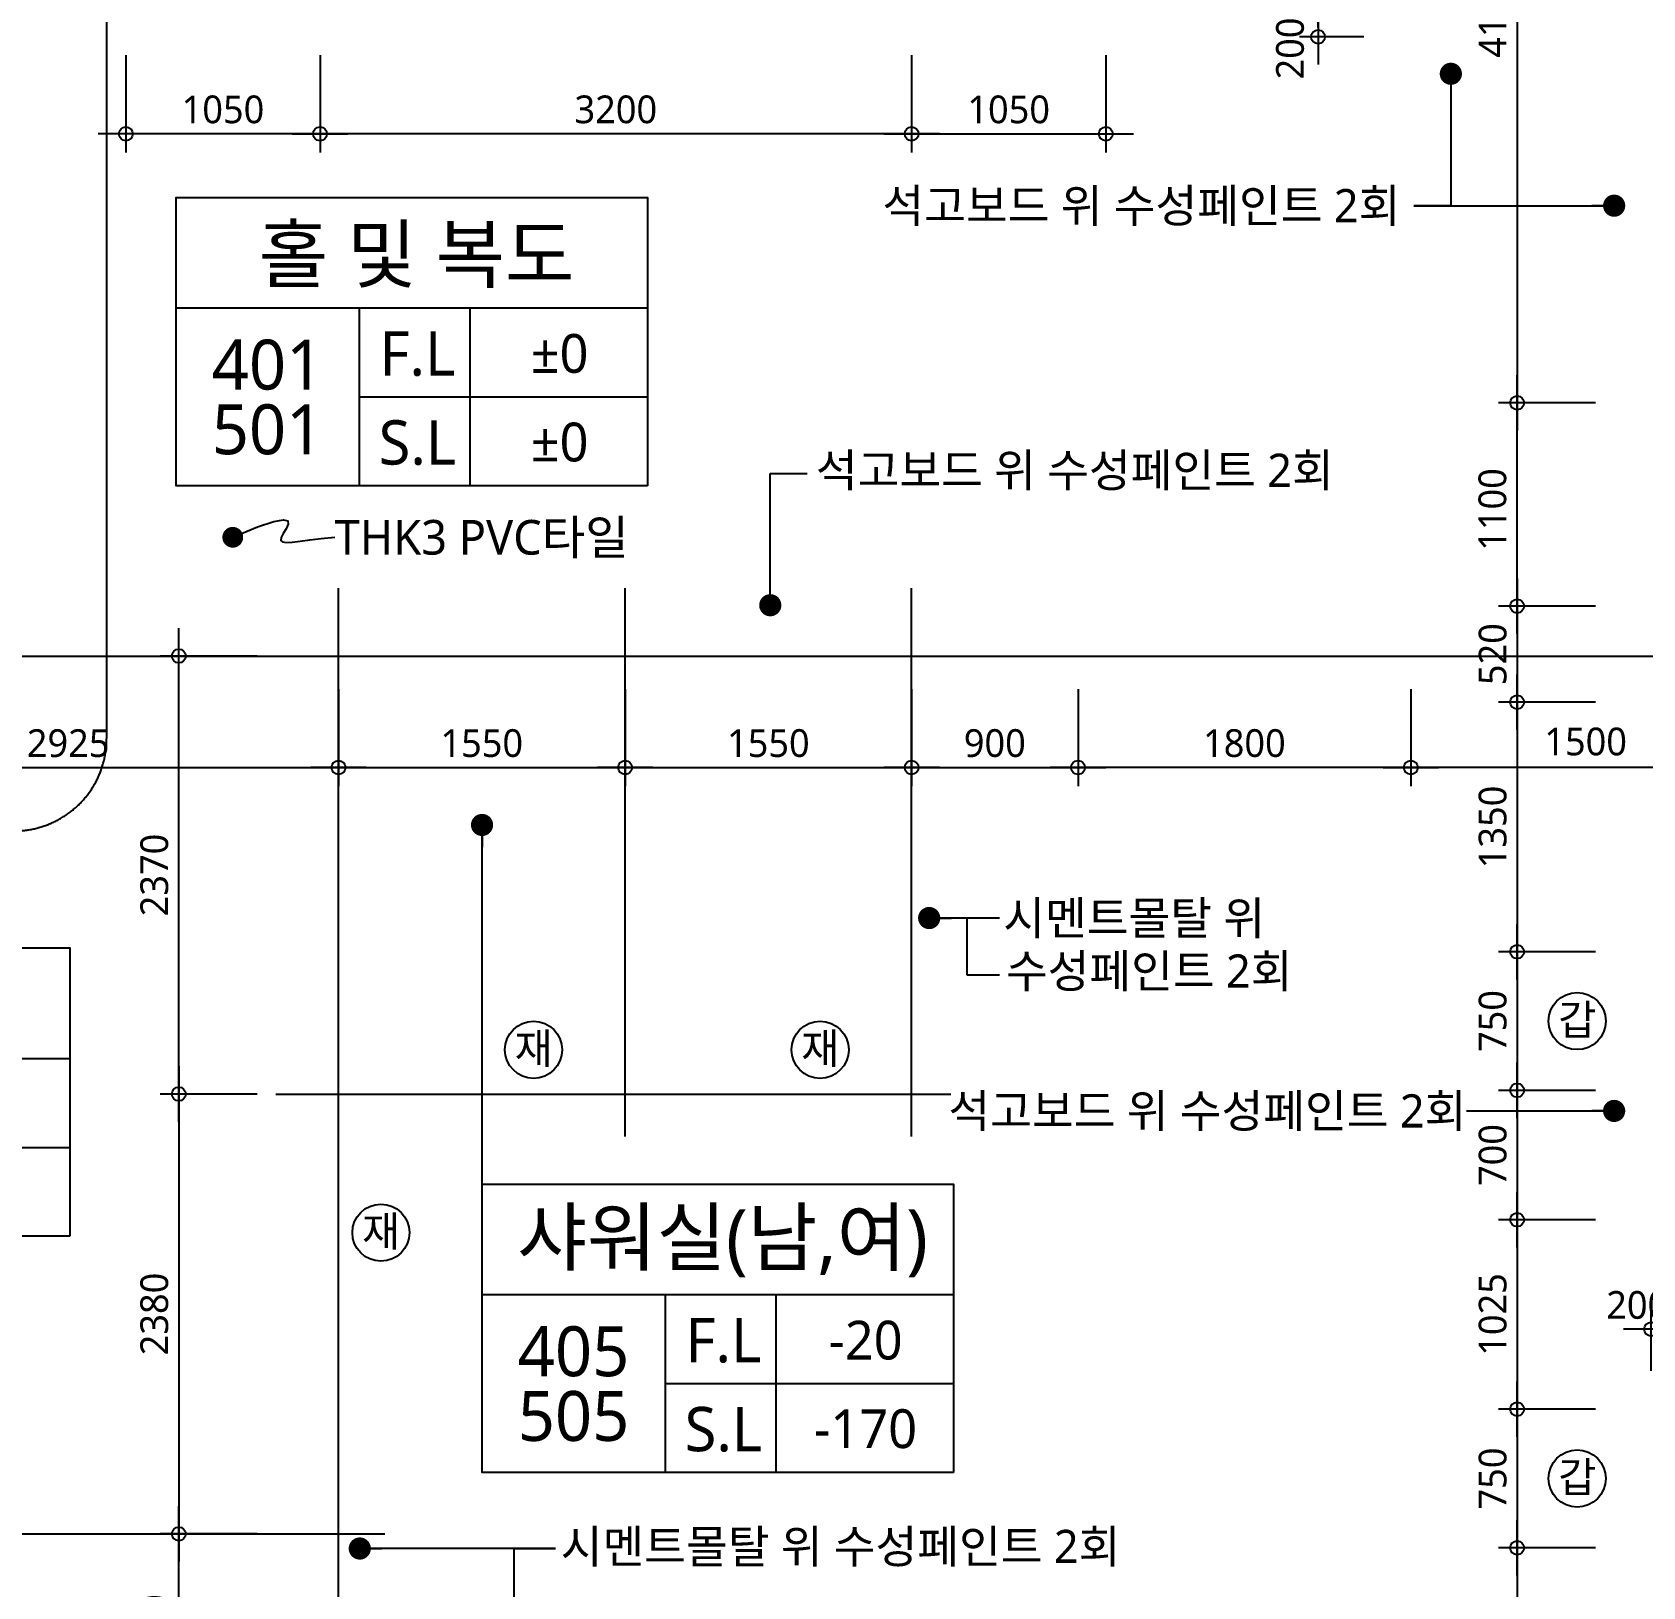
# Model space of a CAD drawing. Header units: millimetres. Extents: x -65167 to 413267, y -17142 to 66587.
# Drawn here: x 133406 to 142118, y 20752 to 29162 of the extents above; entities that cross this region are included whole.
import ezdxf
from ezdxf.enums import TextEntityAlignment as Align

# ---------------------------------------------------------------- set-up
doc = ezdxf.new("R2010")
doc.units = ezdxf.units.MM
doc.header["$LTSCALE"] = 75
doc.header["$MEASUREMENT"] = 0
doc.header["$PDSIZE"] = -10
doc.linetypes.add('CENTER', pattern=[2, 1.25, -0.25, 0.25, -0.25])
doc.linetypes.add('CENTER2', pattern=[1.125, 0.75, -0.125, 0.125, -0.125])
doc.layers.get('0').update_dxf_attribs({"linetype": 'CONTINUOUS'})
doc.layers.get('Defpoints').update_dxf_attribs({"color": 171, "linetype": 'CONTINUOUS'})
for name, color, linetype in [('CEN(ST)', 1, 'CENTER'), ('CG-BEAM', 3, 'CONTINUOUS'), ('NDIM', 7, 'CONTINUOUS'), ('TEXT(MIN)', 7, 'CONTINUOUS'), ('TEXT(NOTE小)', 1, 'CONTINUOUS'), ('TEXT(노트)', 7, 'CONTINUOUS'), ('TEXT(실명)', 3, 'CONTINUOUS'), ('TEXT-기입', 6, 'CONTINUOUS'), ('TITLE', 7, 'CONTINUOUS')]:
    doc.layers.add(name, color=color, linetype=linetype)
doc.styles.add('CGS', font='cgse', dxfattribs={"bigfont": 'cgs'})
doc.styles.add('나눔바른고딕', font='NanumBarunGothic.ttf')
doc.dimstyles.new('NDIM 1200', dxfattribs={"dimscale": 75, "dimtxt": 3, "dimasz": 1, "dimexe": 2, "dimexo": 2, "dimgap": 1, "dimtad": 1, "dimdec": 0, "dimdsep": 46, "dimtxsty": 'CGS', "dimblk": 'DOT0', "dimcen": 1, "dimdle": 8, "dimclrd": 256, "dimclre": 256, "dimclrt": 256, "dimadec": 0, "dimazin": 0, "dimtfac": 1, "dimtdec": 0, "dimtix": 1, "dimtmove": 2, "dimatfit": 3, "dimldrblk": 'DOT0', "dimfxl": 1, "dimtolj": 1, "dimtzin": 0, "dimlwd": -1, "dimlwe": -1, "dimarcsym": 0})

# ---------------------------------------------------------------- blocks, each defined once
blk = doc.blocks.new('A$C51E23882')
at = {"layer": 'TITLE'}
blk.add_lwpolyline([(8500, 0), (0, 0), (0, 5200), (8500, 5200)], close=True, dxfattribs=at)
for points in [[(8500, 3200), (0, 3200)], [(3300, 3200), (3300, 0)], [(5300, 3200), (5300, 0)], [(3300, 1600), (8500, 1600)]]:
    blk.add_lwpolyline(points, dxfattribs=at)
at = {"layer": 'TITLE', "style": '나눔바른고딕'}
for s, p in [('F.L', (4352, 2378)), ('S.L', (4352, 778))]:
    blk.add_text(s, height=800, dxfattribs=at).set_placement(p, align=Align.MIDDLE)
blk = doc.blocks.new('DOT0')
blk.add_line((-3, 0), (3, 0))
at = {"color": 6}
blk.add_circle((0, 0), 0.75, dxfattribs=at)
blk = doc.blocks.new('*D333')
at = {"layer": 'Defpoints', "color": 0, "ltscale": 0.4, "transparency": 16777216}
for p in [(133912.5, 29137.5), (134962.5, 29137.5), (133912.5, 28612.5)]:
    blk.add_point(p, dxfattribs=at)
at = {"layer": 'NDIM', "ltscale": 0.4, "transparency": 16777216}
for p, q in [((133912.5, 29037.5), (133912.5, 28512.5)), ((134962.5, 29037.5), (134962.5, 28512.5)), ((134912.5, 28612.5), (133962.5, 28612.5))]:
    blk.add_line(p, q, dxfattribs=at)
at = {"layer": 'NDIM', "ltscale": 0.4, "transparency": 16777216, "xscale": 50, "yscale": 50, "zscale": 50, "rotation": 180}
blk.add_blockref('DOT0', (133912.5, 28612.5), dxfattribs=at)
at = {"layer": 'NDIM', "ltscale": 0.4, "transparency": 16777216, "xscale": 50, "yscale": 50, "zscale": 50}
blk.add_blockref('DOT0', (134962.5, 28612.5), dxfattribs=at)
at = {"layer": 'NDIM', "ltscale": 0.4, "transparency": 16777216, "insert": (134437.5, 28743.9), "char_height": 150, "attachment_point": 5, "style": '나눔바른고딕'}
blk.add_mtext('\\A1;1050', dxfattribs=at)
blk = doc.blocks.new('*D334')
at = {"layer": 'Defpoints', "color": 0, "ltscale": 0.4, "transparency": 16777216}
for p in [(134962.5, 29137.5), (138162.5, 29137.5), (134962.5, 28612.5)]:
    blk.add_point(p, dxfattribs=at)
at = {"layer": 'NDIM', "ltscale": 0.4, "transparency": 16777216}
for p, q in [((134962.5, 29037.5), (134962.5, 28512.5)), ((138162.5, 29037.5), (138162.5, 28512.5)), ((138112.5, 28612.5), (135012.5, 28612.5))]:
    blk.add_line(p, q, dxfattribs=at)
at = {"layer": 'NDIM', "ltscale": 0.4, "transparency": 16777216, "xscale": 50, "yscale": 50, "zscale": 50, "rotation": 180}
blk.add_blockref('DOT0', (134962.5, 28612.5), dxfattribs=at)
at = {"layer": 'NDIM', "ltscale": 0.4, "transparency": 16777216, "xscale": 50, "yscale": 50, "zscale": 50}
blk.add_blockref('DOT0', (138162.5, 28612.5), dxfattribs=at)
at = {"layer": 'NDIM', "ltscale": 0.4, "transparency": 16777216, "insert": (136562.5, 28744.1), "char_height": 150, "attachment_point": 5, "style": '나눔바른고딕'}
blk.add_mtext('\\A1;3200', dxfattribs=at)
blk = doc.blocks.new('*D335')
at = {"layer": 'Defpoints', "color": 0, "ltscale": 0.4, "transparency": 16777216}
for p in [(138162.5, 29137.5), (139212.5, 29137.5), (139212.5, 28612.5)]:
    blk.add_point(p, dxfattribs=at)
at = {"layer": 'NDIM', "ltscale": 0.4, "transparency": 16777216}
for p, q in [((138162.5, 29037.5), (138162.5, 28512.5)), ((139212.5, 29037.5), (139212.5, 28512.5)), ((138212.5, 28612.5), (139162.5, 28612.5))]:
    blk.add_line(p, q, dxfattribs=at)
at = {"layer": 'NDIM', "ltscale": 0.4, "transparency": 16777216, "xscale": 50, "yscale": 50, "zscale": 50, "rotation": 180}
blk.add_blockref('DOT0', (138162.5, 28612.5), dxfattribs=at)
at = {"layer": 'NDIM', "ltscale": 0.4, "transparency": 16777216, "xscale": 50, "yscale": 50, "zscale": 50}
blk.add_blockref('DOT0', (139212.5, 28612.5), dxfattribs=at)
at = {"layer": 'NDIM', "ltscale": 0.4, "transparency": 16777216, "insert": (138687.5, 28743.9), "char_height": 150, "attachment_point": 5, "style": '나눔바른고딕'}
blk.add_mtext('\\A1;1050', dxfattribs=at)
blk = doc.blocks.new('*D336')
at = {"layer": 'Defpoints', "color": 0, "ltscale": 0.4, "transparency": 16777216}
for p in [(141962.5, 26057.5), (141437.5, 25537.5), (141962.5, 25537.5)]:
    blk.add_point(p, dxfattribs=at)
at = {"layer": 'NDIM', "ltscale": 0.4, "transparency": 16777216}
for p, q in [((141862.5, 26057.5), (141337.5, 26057.5)), ((141437.5, 26007.5), (141437.5, 25587.5)), ((141862.5, 25537.5), (141337.5, 25537.5))]:
    blk.add_line(p, q, dxfattribs=at)
at = {"layer": 'NDIM', "ltscale": 0.4, "transparency": 16777216, "xscale": 50, "yscale": 50, "zscale": 50}
for p, rotation in [((141437.5, 26057.5), 90), ((141437.5, 25537.5), 270)]:
    blk.add_blockref('DOT0', p, dxfattribs=dict(at, rotation=rotation))
at = {"layer": 'NDIM', "ltscale": 0.4, "transparency": 16777216, "insert": (141306.1, 25797.5), "char_height": 150, "attachment_point": 5, "rotation": 90, "style": '나눔바른고딕'}
blk.add_mtext('\\A1;520', dxfattribs=at)
blk = doc.blocks.new('*D337')
at = {"layer": 'Defpoints', "color": 0, "ltscale": 0.4, "transparency": 16777216}
for p in [(141962.5, 25537.5), (141437.5, 24187.5), (141962.5, 24187.5)]:
    blk.add_point(p, dxfattribs=at)
at = {"layer": 'NDIM', "ltscale": 0.4, "transparency": 16777216}
for p, q in [((141862.5, 25537.5), (141337.5, 25537.5)), ((141437.5, 25487.5), (141437.5, 24237.5)), ((141862.5, 24187.5), (141337.5, 24187.5))]:
    blk.add_line(p, q, dxfattribs=at)
at = {"layer": 'NDIM', "ltscale": 0.4, "transparency": 16777216, "xscale": 50, "yscale": 50, "zscale": 50}
for p, rotation in [((141437.5, 25537.5), 90), ((141437.5, 24187.5), 270)]:
    blk.add_blockref('DOT0', p, dxfattribs=dict(at, rotation=rotation))
at = {"layer": 'NDIM', "ltscale": 0.4, "transparency": 16777216, "insert": (141305.9, 24862.5), "char_height": 150, "attachment_point": 5, "rotation": 90, "style": '나눔바른고딕'}
blk.add_mtext('\\A1;1350', dxfattribs=at)
blk = doc.blocks.new('*D338')
at = {"layer": 'Defpoints', "color": 0, "ltscale": 0.4, "transparency": 16777216}
for p in [(141962.5, 24187.5), (141437.5, 23437.5), (141962.5, 23437.5)]:
    blk.add_point(p, dxfattribs=at)
at = {"layer": 'NDIM', "ltscale": 0.4, "transparency": 16777216}
for p, q in [((141862.5, 24187.5), (141337.5, 24187.5)), ((141437.5, 24137.5), (141437.5, 23487.5)), ((141862.5, 23437.5), (141337.5, 23437.5))]:
    blk.add_line(p, q, dxfattribs=at)
at = {"layer": 'NDIM', "ltscale": 0.4, "transparency": 16777216, "xscale": 50, "yscale": 50, "zscale": 50}
for p, rotation in [((141437.5, 24187.5), 90), ((141437.5, 23437.5), 270)]:
    blk.add_blockref('DOT0', p, dxfattribs=dict(at, rotation=rotation))
at = {"layer": 'NDIM', "ltscale": 0.4, "transparency": 16777216, "insert": (141306.1, 23812.5), "char_height": 150, "attachment_point": 5, "rotation": 90, "style": '나눔바른고딕'}
blk.add_mtext('\\A1;750', dxfattribs=at)
blk = doc.blocks.new('*D339')
at = {"layer": 'Defpoints', "color": 0, "ltscale": 0.4, "transparency": 16777216}
for p in [(141962.5, 23437.5), (141437.5, 22737.5), (141962.5, 22737.5)]:
    blk.add_point(p, dxfattribs=at)
at = {"layer": 'NDIM', "ltscale": 0.4, "transparency": 16777216}
for p, q in [((141862.5, 23437.5), (141337.5, 23437.5)), ((141437.5, 23387.5), (141437.5, 22787.5)), ((141862.5, 22737.5), (141337.5, 22737.5))]:
    blk.add_line(p, q, dxfattribs=at)
at = {"layer": 'NDIM', "ltscale": 0.4, "transparency": 16777216, "xscale": 50, "yscale": 50, "zscale": 50}
for p, rotation in [((141437.5, 23437.5), 90), ((141437.5, 22737.5), 270)]:
    blk.add_blockref('DOT0', p, dxfattribs=dict(at, rotation=rotation))
at = {"layer": 'NDIM', "ltscale": 0.4, "transparency": 16777216, "insert": (141306.1, 23087.5), "char_height": 150, "attachment_point": 5, "rotation": 90, "style": '나눔바른고딕'}
blk.add_mtext('\\A1;700', dxfattribs=at)
blk = doc.blocks.new('*D340')
at = {"layer": 'Defpoints', "color": 0, "ltscale": 0.4, "transparency": 16777216}
for p in [(141962.5, 22737.5), (141437.5, 21712.5), (141962.5, 21712.5)]:
    blk.add_point(p, dxfattribs=at)
at = {"layer": 'NDIM', "ltscale": 0.4, "transparency": 16777216}
for p, q in [((141862.5, 22737.5), (141337.5, 22737.5)), ((141437.5, 22687.5), (141437.5, 21762.5)), ((141862.5, 21712.5), (141337.5, 21712.5))]:
    blk.add_line(p, q, dxfattribs=at)
at = {"layer": 'NDIM', "ltscale": 0.4, "transparency": 16777216, "xscale": 50, "yscale": 50, "zscale": 50}
for p, rotation in [((141437.5, 22737.5), 90), ((141437.5, 21712.5), 270)]:
    blk.add_blockref('DOT0', p, dxfattribs=dict(at, rotation=rotation))
at = {"layer": 'NDIM', "ltscale": 0.4, "transparency": 16777216, "insert": (141306.1, 22225), "char_height": 150, "attachment_point": 5, "rotation": 90, "style": '나눔바른고딕'}
blk.add_mtext('\\A1;1025', dxfattribs=at)
blk = doc.blocks.new('*D341')
at = {"layer": 'Defpoints', "color": 0, "ltscale": 0.4, "transparency": 16777216}
for p in [(141962.5, 21712.5), (141437.5, 20962.5), (141962.5, 20962.5)]:
    blk.add_point(p, dxfattribs=at)
at = {"layer": 'NDIM', "ltscale": 0.4, "transparency": 16777216}
for p, q in [((141862.5, 21712.5), (141337.5, 21712.5)), ((141437.5, 21662.5), (141437.5, 21012.5)), ((141862.5, 20962.5), (141337.5, 20962.5))]:
    blk.add_line(p, q, dxfattribs=at)
at = {"layer": 'NDIM', "ltscale": 0.4, "transparency": 16777216, "xscale": 50, "yscale": 50, "zscale": 50}
for p, rotation in [((141437.5, 21712.5), 90), ((141437.5, 20962.5), 270)]:
    blk.add_blockref('DOT0', p, dxfattribs=dict(at, rotation=rotation))
at = {"layer": 'NDIM', "ltscale": 0.4, "transparency": 16777216, "insert": (141306.1, 21337.5), "char_height": 150, "attachment_point": 5, "rotation": 90, "style": '나눔바른고딕'}
blk.add_mtext('\\A1;750', dxfattribs=at)
blk = doc.blocks.new('*D342')
at = {"layer": 'Defpoints', "color": 0, "ltscale": 0.4, "transparency": 16777216}
for p in [(141962.5, 20962.5), (141437.5, 19937.5), (141962.5, 19937.5)]:
    blk.add_point(p, dxfattribs=at)
at = {"layer": 'NDIM', "ltscale": 0.4, "transparency": 16777216}
for p, q in [((141862.5, 20962.5), (141337.5, 20962.5)), ((141437.5, 20912.5), (141437.5, 19987.5)), ((141862.5, 19937.5), (141337.5, 19937.5))]:
    blk.add_line(p, q, dxfattribs=at)
at = {"layer": 'NDIM', "ltscale": 0.4, "transparency": 16777216, "xscale": 50, "yscale": 50, "zscale": 50}
for p, rotation in [((141437.5, 20962.5), 90), ((141437.5, 19937.5), 270)]:
    blk.add_blockref('DOT0', p, dxfattribs=dict(at, rotation=rotation))
at = {"layer": 'NDIM', "ltscale": 0.4, "transparency": 16777216, "insert": (141306.1, 20450), "char_height": 150, "attachment_point": 5, "rotation": 90, "style": '나눔바른고딕'}
blk.add_mtext('\\A1;1025', dxfattribs=at)
blk = doc.blocks.new('갑종방화문표기')
at = {"layer": 'TEXT(NOTE小)'}
blk.add_circle((0, 0), 150, dxfattribs=at)
at = {"layer": 'TEXT(NOTE小)', "style": '나눔바른고딕'}
blk.add_text('갑', height=160.1, dxfattribs=at).set_placement((0.8, 7), align=Align.MIDDLE_CENTER)
blk = doc.blocks.new('*D392')
at = {"layer": 'Defpoints', "color": 0, "ltscale": 0.4, "transparency": 16777216}
for p in [(141962.5, 31337.5), (141437.5, 27157.5), (141962.5, 27157.5)]:
    blk.add_point(p, dxfattribs=at)
at = {"layer": 'NDIM', "ltscale": 0.4, "transparency": 16777216}
for p, q in [((141862.5, 31337.5), (141337.5, 31337.5)), ((141437.5, 31287.5), (141437.5, 27207.5)), ((141862.5, 27157.5), (141337.5, 27157.5))]:
    blk.add_line(p, q, dxfattribs=at)
at = {"layer": 'NDIM', "ltscale": 0.4, "transparency": 16777216, "xscale": 50, "yscale": 50, "zscale": 50}
for p, rotation in [((141437.5, 31337.5), 90), ((141437.5, 27157.5), 270)]:
    blk.add_blockref('DOT0', p, dxfattribs=dict(at, rotation=rotation))
at = {"layer": 'NDIM', "ltscale": 0.4, "transparency": 16777216, "insert": (141306.1, 29247.5), "char_height": 150, "attachment_point": 5, "rotation": 90, "style": '나눔바른고딕'}
blk.add_mtext('\\A1;4180', dxfattribs=at)
blk = doc.blocks.new('*D393')
at = {"layer": 'Defpoints', "color": 0, "ltscale": 0.4, "transparency": 16777216}
for p in [(141437.5, 27157.5), (141962.5, 27157.5), (141962.5, 26057.5)]:
    blk.add_point(p, dxfattribs=at)
at = {"layer": 'NDIM', "ltscale": 0.4, "transparency": 16777216}
for p, q in [((141862.5, 27157.5), (141337.5, 27157.5)), ((141437.5, 26107.5), (141437.5, 27107.5)), ((141862.5, 26057.5), (141337.5, 26057.5))]:
    blk.add_line(p, q, dxfattribs=at)
at = {"layer": 'NDIM', "ltscale": 0.4, "transparency": 16777216, "xscale": 50, "yscale": 50, "zscale": 50}
for p, rotation in [((141437.5, 27157.5), 90), ((141437.5, 26057.5), 270)]:
    blk.add_blockref('DOT0', p, dxfattribs=dict(at, rotation=rotation))
at = {"layer": 'NDIM', "ltscale": 0.4, "transparency": 16777216, "insert": (141304.8, 26580.2), "char_height": 150, "attachment_point": 5, "rotation": 90, "style": '나눔바른고딕'}
blk.add_mtext('\\A1;1100', dxfattribs=at)
blk = doc.blocks.new('_Dot')
at = {"color": 0, "linetype": 'ByBlock', "lineweight": -2}
blk.add_line((-0.5, 0), (-1, 0), dxfattribs=at)
at = {"color": 0, "linetype": 'ByBlock', "const_width": 0.5}
blk.add_lwpolyline([(-0.25, 0, 1), (0.25, 0, 1)], format="xyb", close=True, dxfattribs=at)
blk = doc.blocks.new('*D813')
at = {"layer": 'Defpoints', "color": 0, "ltscale": 0.4, "transparency": 16777216}
for p in [(140708.3, 29337.5), (140360.9, 29137.5), (140708.3, 29137.5)]:
    blk.add_point(p, dxfattribs=at)
at = {"layer": 'NDIM', "ltscale": 0.4, "transparency": 16777216}
for p, q in [((140608.3, 29337.5), (140260.9, 29337.5)), ((140360.9, 29287.5), (140360.9, 29187.5)), ((140608.3, 29137.5), (140260.9, 29137.5))]:
    blk.add_line(p, q, dxfattribs=at)
at = {"layer": 'NDIM', "ltscale": 0.4, "transparency": 16777216, "xscale": 50, "yscale": 50, "zscale": 50}
for p, rotation in [((140360.9, 29337.5), 90), ((140360.9, 29137.5), 270)]:
    blk.add_blockref('DOT0', p, dxfattribs=dict(at, rotation=rotation))
at = {"layer": 'NDIM', "ltscale": 0.4, "transparency": 16777216, "insert": (140210, 29074.3), "char_height": 150, "attachment_point": 5, "rotation": 90, "style": '나눔바른고딕'}
blk.add_mtext('\\A1;200', dxfattribs=at)
blk = doc.blocks.new('*D823')
at = {"layer": 'Defpoints', "color": 0, "ltscale": 0.4, "transparency": 16777216}
for p in [(142162.5, 22145.5), (142162.5, 21820.3), (142362.5, 21820.3)]:
    blk.add_point(p, dxfattribs=at)
at = {"layer": 'NDIM', "ltscale": 0.4, "transparency": 16777216}
for p, q in [((142162.5, 21920.3), (142162.5, 22245.5)), ((142362.5, 21920.3), (142362.5, 22245.5)), ((142312.5, 22145.5), (142212.5, 22145.5))]:
    blk.add_line(p, q, dxfattribs=at)
at = {"layer": 'NDIM', "ltscale": 0.4, "transparency": 16777216, "xscale": 50, "yscale": 50, "zscale": 50, "rotation": 180}
blk.add_blockref('DOT0', (142162.5, 22145.5), dxfattribs=at)
at = {"layer": 'NDIM', "ltscale": 0.4, "transparency": 16777216, "xscale": 50, "yscale": 50, "zscale": 50}
blk.add_blockref('DOT0', (142362.5, 22145.5), dxfattribs=at)
at = {"layer": 'NDIM', "ltscale": 0.4, "transparency": 16777216, "insert": (142087.5, 22275.4), "char_height": 150, "attachment_point": 5, "style": '나눔바른고딕'}
blk.add_mtext('\\A1;200', dxfattribs=at)
blk = doc.blocks.new('*D835')
at = {"layer": 'Defpoints', "color": 0, "ltscale": 0.4, "transparency": 16777216}
for p in [(139062.5, 25708.9), (140862.5, 25708.9), (139062.5, 25183.9)]:
    blk.add_point(p, dxfattribs=at)
at = {"layer": 'NDIM', "ltscale": 0.4, "transparency": 16777216}
for p, q in [((139062.5, 25608.9), (139062.5, 25083.9)), ((140862.5, 25608.9), (140862.5, 25083.9)), ((140812.5, 25183.9), (139112.5, 25183.9))]:
    blk.add_line(p, q, dxfattribs=at)
at = {"layer": 'NDIM', "ltscale": 0.4, "transparency": 16777216, "xscale": 50, "yscale": 50, "zscale": 50, "rotation": 180}
blk.add_blockref('DOT0', (139062.5, 25183.9), dxfattribs=at)
at = {"layer": 'NDIM', "ltscale": 0.4, "transparency": 16777216, "xscale": 50, "yscale": 50, "zscale": 50}
blk.add_blockref('DOT0', (140862.5, 25183.9), dxfattribs=at)
at = {"layer": 'NDIM', "ltscale": 0.4, "transparency": 16777216, "insert": (139962.5, 25315.3), "char_height": 150, "attachment_point": 5, "style": '나눔바른고딕'}
blk.add_mtext('\\A1;1800', dxfattribs=at)
blk = doc.blocks.new('*D836')
at = {"layer": 'Defpoints', "color": 0, "ltscale": 0.4, "transparency": 16777216}
for p in [(140862.5, 25708.9), (142362.5, 25708.9), (140862.5, 25183.9)]:
    blk.add_point(p, dxfattribs=at)
at = {"layer": 'NDIM', "ltscale": 0.4, "transparency": 16777216}
for p, q in [((140862.5, 25608.9), (140862.5, 25083.9)), ((142362.5, 25608.9), (142362.5, 25083.9)), ((142312.5, 25183.9), (140912.5, 25183.9))]:
    blk.add_line(p, q, dxfattribs=at)
at = {"layer": 'NDIM', "ltscale": 0.4, "transparency": 16777216, "xscale": 50, "yscale": 50, "zscale": 50, "rotation": 180}
blk.add_blockref('DOT0', (140862.5, 25183.9), dxfattribs=at)
at = {"layer": 'NDIM', "ltscale": 0.4, "transparency": 16777216, "xscale": 50, "yscale": 50, "zscale": 50}
blk.add_blockref('DOT0', (142362.5, 25183.9), dxfattribs=at)
at = {"layer": 'NDIM', "ltscale": 0.4, "transparency": 16777216, "insert": (141808.4, 25324), "char_height": 150, "attachment_point": 5, "style": '나눔바른고딕'}
blk.add_mtext('\\A1;1500', dxfattribs=at)
blk = doc.blocks.new('*D837')
at = {"layer": 'Defpoints', "color": 0, "ltscale": 0.4, "transparency": 16777216}
for p in [(138162.5, 25708.9), (139062.5, 25708.9), (139062.5, 25183.9)]:
    blk.add_point(p, dxfattribs=at)
at = {"layer": 'NDIM', "ltscale": 0.4, "transparency": 16777216}
for p, q in [((138162.5, 25608.9), (138162.5, 25083.9)), ((139062.5, 25608.9), (139062.5, 25083.9)), ((138212.5, 25183.9), (139012.5, 25183.9))]:
    blk.add_line(p, q, dxfattribs=at)
at = {"layer": 'NDIM', "ltscale": 0.4, "transparency": 16777216, "xscale": 50, "yscale": 50, "zscale": 50, "rotation": 180}
blk.add_blockref('DOT0', (138162.5, 25183.9), dxfattribs=at)
at = {"layer": 'NDIM', "ltscale": 0.4, "transparency": 16777216, "xscale": 50, "yscale": 50, "zscale": 50}
blk.add_blockref('DOT0', (139062.5, 25183.9), dxfattribs=at)
at = {"layer": 'NDIM', "ltscale": 0.4, "transparency": 16777216, "insert": (138612.5, 25315.4), "char_height": 150, "attachment_point": 5, "style": '나눔바른고딕'}
blk.add_mtext('\\A1;900', dxfattribs=at)
blk = doc.blocks.new('*D838')
at = {"layer": 'Defpoints', "color": 0, "ltscale": 0.4, "transparency": 16777216}
for p in [(136612.5, 25708.9), (138162.5, 25708.9), (138162.5, 25183.9)]:
    blk.add_point(p, dxfattribs=at)
at = {"layer": 'NDIM', "ltscale": 0.4, "transparency": 16777216}
for p, q in [((136612.5, 25608.9), (136612.5, 25083.9)), ((138162.5, 25608.9), (138162.5, 25083.9)), ((136662.5, 25183.9), (138112.5, 25183.9))]:
    blk.add_line(p, q, dxfattribs=at)
at = {"layer": 'NDIM', "ltscale": 0.4, "transparency": 16777216, "xscale": 50, "yscale": 50, "zscale": 50, "rotation": 180}
blk.add_blockref('DOT0', (136612.5, 25183.9), dxfattribs=at)
at = {"layer": 'NDIM', "ltscale": 0.4, "transparency": 16777216, "xscale": 50, "yscale": 50, "zscale": 50}
blk.add_blockref('DOT0', (138162.5, 25183.9), dxfattribs=at)
at = {"layer": 'NDIM', "ltscale": 0.4, "transparency": 16777216, "insert": (137387.5, 25315.3), "char_height": 150, "attachment_point": 5, "style": '나눔바른고딕'}
blk.add_mtext('\\A1;1550', dxfattribs=at)
blk = doc.blocks.new('*D839')
at = {"layer": 'Defpoints', "color": 0, "ltscale": 0.4, "transparency": 16777216}
for p in [(132137.5, 25708.9), (135062.5, 25708.9), (135062.5, 25183.9)]:
    blk.add_point(p, dxfattribs=at)
at = {"layer": 'NDIM', "ltscale": 0.4, "transparency": 16777216}
for p, q in [((132137.5, 25608.9), (132137.5, 25083.9)), ((135062.5, 25608.9), (135062.5, 25083.9)), ((132187.5, 25183.9), (135012.5, 25183.9))]:
    blk.add_line(p, q, dxfattribs=at)
at = {"layer": 'NDIM', "ltscale": 0.4, "transparency": 16777216, "xscale": 50, "yscale": 50, "zscale": 50, "rotation": 180}
blk.add_blockref('DOT0', (132137.5, 25183.9), dxfattribs=at)
at = {"layer": 'NDIM', "ltscale": 0.4, "transparency": 16777216, "xscale": 50, "yscale": 50, "zscale": 50}
blk.add_blockref('DOT0', (135062.5, 25183.9), dxfattribs=at)
at = {"layer": 'NDIM', "ltscale": 0.4, "transparency": 16777216, "insert": (133600, 25315.1), "char_height": 150, "attachment_point": 5, "style": '나눔바른고딕'}
blk.add_mtext('\\A1;2925', dxfattribs=at)
blk = doc.blocks.new('*D841')
at = {"layer": 'Defpoints', "color": 0, "ltscale": 0.4, "transparency": 16777216}
for p in [(135062.5, 25708.9), (136612.5, 25708.9), (136612.5, 25183.9)]:
    blk.add_point(p, dxfattribs=at)
at = {"layer": 'NDIM', "ltscale": 0.4, "transparency": 16777216}
for p, q in [((135062.5, 25608.9), (135062.5, 25083.9)), ((136612.5, 25608.9), (136612.5, 25083.9)), ((135112.5, 25183.9), (136562.5, 25183.9))]:
    blk.add_line(p, q, dxfattribs=at)
at = {"layer": 'NDIM', "ltscale": 0.4, "transparency": 16777216, "xscale": 50, "yscale": 50, "zscale": 50, "rotation": 180}
blk.add_blockref('DOT0', (135062.5, 25183.9), dxfattribs=at)
at = {"layer": 'NDIM', "ltscale": 0.4, "transparency": 16777216, "xscale": 50, "yscale": 50, "zscale": 50}
blk.add_blockref('DOT0', (136612.5, 25183.9), dxfattribs=at)
at = {"layer": 'NDIM', "ltscale": 0.4, "transparency": 16777216, "insert": (135837.5, 25315.3), "char_height": 150, "attachment_point": 5, "style": '나눔바른고딕'}
blk.add_mtext('\\A1;1550', dxfattribs=at)
blk = doc.blocks.new('*D842')
at = {"layer": 'Defpoints', "color": 0, "ltscale": 0.4, "transparency": 16777216}
for p in [(134198.3, 25787.5), (134723.3, 25787.5), (134723.3, 23417.5)]:
    blk.add_point(p, dxfattribs=at)
at = {"layer": 'NDIM', "ltscale": 0.4, "transparency": 16777216}
for p, q in [((134623.3, 25787.5), (134098.3, 25787.5)), ((134198.3, 23467.5), (134198.3, 25737.5)), ((134623.3, 23417.5), (134098.3, 23417.5))]:
    blk.add_line(p, q, dxfattribs=at)
at = {"layer": 'NDIM', "ltscale": 0.4, "transparency": 16777216, "xscale": 50, "yscale": 50, "zscale": 50}
for p, rotation in [((134198.3, 25787.5), 90), ((134198.3, 23417.5), 270)]:
    blk.add_blockref('DOT0', p, dxfattribs=dict(at, rotation=rotation))
at = {"layer": 'NDIM', "ltscale": 0.4, "transparency": 16777216, "insert": (134066.7, 24602.5), "char_height": 150, "attachment_point": 5, "rotation": 90, "style": '나눔바른고딕'}
blk.add_mtext('\\A1;2370', dxfattribs=at)
blk = doc.blocks.new('*D843')
at = {"layer": 'Defpoints', "color": 0, "ltscale": 0.4, "transparency": 16777216}
for p in [(134723.3, 23417.5), (134198.3, 21037.5), (134723.3, 21037.5)]:
    blk.add_point(p, dxfattribs=at)
at = {"layer": 'NDIM', "ltscale": 0.4, "transparency": 16777216}
for p, q in [((134623.3, 23417.5), (134098.3, 23417.5)), ((134198.3, 23367.5), (134198.3, 21087.5)), ((134623.3, 21037.5), (134098.3, 21037.5))]:
    blk.add_line(p, q, dxfattribs=at)
at = {"layer": 'NDIM', "ltscale": 0.4, "transparency": 16777216, "xscale": 50, "yscale": 50, "zscale": 50}
for p, rotation in [((134198.3, 23417.5), 90), ((134198.3, 21037.5), 270)]:
    blk.add_blockref('DOT0', p, dxfattribs=dict(at, rotation=rotation))
at = {"layer": 'NDIM', "ltscale": 0.4, "transparency": 16777216, "insert": (134066.7, 22227.5), "char_height": 150, "attachment_point": 5, "rotation": 90, "style": '나눔바른고딕'}
blk.add_mtext('\\A1;2380', dxfattribs=at)
blk = doc.blocks.new('*D844')
at = {"layer": 'Defpoints', "color": 0, "ltscale": 0.4, "transparency": 16777216}
for p in [(134198.3, 21037.5), (134723.3, 21037.5), (134723.3, 19937.5)]:
    blk.add_point(p, dxfattribs=at)
at = {"layer": 'NDIM', "ltscale": 0.4, "transparency": 16777216}
for p, q in [((134623.3, 21037.5), (134098.3, 21037.5)), ((134198.3, 19987.5), (134198.3, 20987.5)), ((134623.3, 19937.5), (134098.3, 19937.5))]:
    blk.add_line(p, q, dxfattribs=at)
at = {"layer": 'NDIM', "ltscale": 0.4, "transparency": 16777216, "xscale": 50, "yscale": 50, "zscale": 50}
for p, rotation in [((134198.3, 21037.5), 90), ((134198.3, 19937.5), 270)]:
    blk.add_blockref('DOT0', p, dxfattribs=dict(at, rotation=rotation))
at = {"layer": 'NDIM', "ltscale": 0.4, "transparency": 16777216, "insert": (134066.8, 20487.5), "char_height": 150, "attachment_point": 5, "rotation": 90, "style": '나눔바른고딕'}
blk.add_mtext('\\A1;1100', dxfattribs=at)
blk = doc.blocks.new('재료분리대표기')
at = {"layer": 'TEXT(NOTE小)'}
blk.add_circle((0, 0), 154.6, dxfattribs=at)
at = {"layer": 'TEXT(NOTE小)', "style": '나눔바른고딕'}
blk.add_text('재', height=165, dxfattribs=at).set_placement((0.8, 7.2), align=Align.MIDDLE_CENTER)

msp = doc.modelspace()

# ---------------------------------------------------------------- linework, layer by layer
at = {"ltscale": 10000}
for p, q in [((140879.3, 28223.9), (141962.5, 28223.9)), ((135838.8, 22930.7), (135838.8, 24873.4)), ((138637.2, 24369.7), (138257.5, 24369.7)), ((138460.6, 24369.7), (138460.6, 24062.9)), ((138460.6, 24062.9), (138637.9, 24062.9)), ((141163.2, 23326.2), (141962.5, 23326.2)), ((136235.3, 20958.6), (135177.5, 20958.6))]:
    msp.add_line(p, q, dxfattribs=at)
at = {"layer": 'CEN(ST)', "ltscale": 10000}
for p, q in [((135062.5, 19557.4), (135062.5, 26155.1)), ((136612.5, 23187.1), (136612.5, 26155.1)), ((138162.5, 23187.1), (138162.5, 26155.1)), ((128362.5, 25787.5), (142862.5, 25787.5)), ((134723.3, 23417.5), (138373.9, 23417.5)), ((128362.5, 21037.5), (135313.1, 21037.5))]:
    msp.add_line(p, q, dxfattribs=at)
at = {"layer": 'CG-BEAM', "linetype": 'CENTER2', "ltscale": 10000}
msp.add_lwpolyline([(127459.3, 29983, -0.414214), (127959.3, 30483), (133308.1, 30483, -0.414214), (133808.1, 29983), (133808.1, 25340.9, -0.414214), (133308.1, 24840.9), (127959.3, 24840.9, -0.414214), (127459.3, 25340.9)], format="xyb", close=True, dxfattribs=at)
at = {"layer": 'NDIM', "ltscale": 0.4, "const_width": 56.2}
msp.add_lwpolyline([(134490.5, 26458, -1), (134490.5, 26401.7, -1)], format="xyb", close=True, dxfattribs=at)
at = {"layer": 'NDIM', "ltscale": 0.4}
msp.add_lwpolyline([(134490.5, 26429.8), (134624.4, 26485.7), (134713.2, 26515.8), (134764.9, 26525), (134787.6, 26518.3), (134789.6, 26500.3), (134778.8, 26476.1), (134763.5, 26450.3), (134751.6, 26428), (134750, 26412.8), (134759.7, 26404.6), (134780.5, 26402.1), (134812.1, 26404), (134854.3, 26409), (134906.9, 26415.8), (134969.4, 26423.2), (135041.8, 26429.8)], dxfattribs=at)

# ---------------------------------------------------------------- block references
for name, p, xscale, yscale, zscale in [('A$C51E23882', (134183.6, 26709), 0.3, 0.3, 0.3), ('A$C51E23882', (131058.6, 22648.4), 0.3, 0.3, 0.3), ('갑종방화문표기', (141762.5, 23812.5), 1.030731055544951, 1.030731055544951, 1.030731055544951), ('A$C51E23882', (135838.8, 21370.7), 0.3, 0.3, 0.3), ('갑종방화문표기', (141762.5, 21337.5), 1.030731055544951, 1.030731055544951, 1.030731055544951)]:
    msp.add_blockref(name, p, dxfattribs=dict(xscale=xscale, yscale=yscale, zscale=zscale))
at = {"layer": 'NDIM', "ltscale": 10000, "yscale": 120, "zscale": 120}
for p, xscale, rotation in [((141962.5, 28223.9), 120, 359.9999999999981), ((135838.8, 24873.4), -120, 270), ((141962.5, 23326.2), 120, 359.9999999999981)]:
    msp.add_blockref('_Dot', p, dxfattribs=dict(at, xscale=xscale, rotation=rotation))
at = {"layer": 'NDIM', "ltscale": 10000, "xscale": -120, "yscale": 120, "zscale": 120}
for p in [(138257.5, 24369.7), (135177.5, 20958.6)]:
    msp.add_blockref('_Dot', p, dxfattribs=at)
at = {"layer": 'TEXT(NOTE小)'}
for p in [(136117.5, 23657.1), (137667.5, 23657.1), (135292.1, 22667.5)]:
    msp.add_blockref('재료분리대표기', p, dxfattribs=at)

# ---------------------------------------------------------------- texts
at = {"layer": 'TEXT(MIN)', "style": '나눔바른고딕'}
for s, p in [('석고보드 위 수성페인트 2회', (140806.1, 28223.9)), ('석고보드 위 수성페인트 2회', (140446, 26792.1)), ('시멘트몰탈 위 ', (140135.3, 24369.7)), ('수성페인트 2회', (140222.8, 24082.9)), ('석고보드 위 수성페인트 2회', (141163.2, 23326.2)), ('시멘트몰탈 위 수성페인트 2회', (139291.8, 20969.7))]:
    msp.add_text(s, height=180, dxfattribs=at).set_placement(p, align=Align.MIDDLE_RIGHT)
at = {"layer": 'TEXT(노트)', "style": '나눔바른고딕'}
msp.add_text('THK3 PVC타일', height=187.5, dxfattribs=at).set_placement((135041.8, 26429.8), align=Align.MIDDLE_LEFT)
at = {"layer": 'TEXT(실명)', "style": '나눔바른고딕'}
for s, p in [('홀 및 복도', (135484.9, 27967.2)), ('샤워실(남,여)', (137140.1, 22629))]:
    msp.add_text(s, height=300, dxfattribs=at).set_placement(p, align=Align.MIDDLE)
at = {"layer": 'TEXT-기입', "style": '나눔바른고딕'}
for s, p in [('±0', (136258.2, 27424.5)), ('±0', (136258.4, 26945.3)), ('-20', (137913.4, 22086.2)), ('-170', (137913.6, 21607.1))]:
    msp.add_text(s, height=210, dxfattribs=at).set_placement(p, align=Align.MIDDLE)
for s, p in [('401', (134678.6, 27364)), ('501', (134678.6, 27014)), ('405', (136333.8, 22025.7)), ('505', (136333.8, 21675.7))]:
    msp.add_text(s, height=270, dxfattribs=at).set_placement(p, align=Align.MIDDLE_CENTER)

# ---------------------------------------------------------------- dimensions: what is measured, and where the dimension line sits
at = {"layer": 'NDIM', "ltscale": 0.4}
for base, p1, p2, angle, picture, middle in [((141437.5, 27157.5), (141962.5, 31337.5), (141962.5, 27157.5), 270, '*D392', (141306.1, 29247.5)), ((133912.5, 28612.5), (134962.5, 29137.5), (133912.5, 29137.5), 180, '*D333', (134437.5, 28743.9)), ((134962.5, 28612.5), (138162.5, 29137.5), (134962.5, 29137.5), 180, '*D334', (136562.5, 28744.1)), ((141437.5, 25537.5), (141962.5, 26057.5), (141962.5, 25537.5), 270, '*D336', (141306.1, 25797.5)), ((134198.3, 25787.5), (134723.3, 23417.5), (134723.3, 25787.5), 270, '*D842', (134066.7, 24602.5)), ((135062.5, 25183.9), (132137.5, 25708.9), (135062.5, 25708.9), 0, '*D839', (133600, 25315.1)), ((136612.5, 25183.9), (135062.5, 25708.9), (136612.5, 25708.9), 0, '*D841', (135837.5, 25315.3)), ((138162.5, 25183.9), (136612.5, 25708.9), (138162.5, 25708.9), 0, '*D838', (137387.5, 25315.3)), ((139062.5, 25183.9), (138162.5, 25708.9), (139062.5, 25708.9), 0, '*D837', (138612.5, 25315.4)), ((139062.5, 25183.9), (140862.5, 25708.9), (139062.5, 25708.9), 180, '*D835', (139962.5, 25315.3)), ((141437.5, 24187.5), (141962.5, 25537.5), (141962.5, 24187.5), 270, '*D337', (141305.9, 24862.5)), ((141437.5, 23437.5), (141962.5, 24187.5), (141962.5, 23437.5), 90, '*D338', (141306.1, 23812.5)), ((134198.3, 21037.5), (134723.3, 23417.5), (134723.3, 21037.5), 90, '*D843', (134066.7, 22227.5)), ((141437.5, 22737.5), (141962.5, 23437.5), (141962.5, 22737.5), 90, '*D339', (141306.1, 23087.5)), ((141437.5, 21712.5), (141962.5, 22737.5), (141962.5, 21712.5), 90, '*D340', (141306.1, 22225)), ((141437.5, 20962.5), (141962.5, 21712.5), (141962.5, 20962.5), 90, '*D341', (141306.1, 21337.5)), ((134198.3, 21037.5), (134723.3, 19937.5), (134723.3, 21037.5), 270, '*D844', (134066.8, 20487.5)), ((141437.5, 19937.5), (141962.5, 20962.5), (141962.5, 19937.5), 90, '*D342', (141306.1, 20450))]:
    dim = msp.add_linear_dim(base=base, p1=p1, p2=p2, angle=angle, dimstyle='NDIM 1200', override={"dimscale": 50, "dimtxsty": '나눔바른고딕'}, dxfattribs=at)
    dim.commit()
    dim.dimension.update_dxf_attribs({"geometry": picture, "text_midpoint": middle})
for base, p1, p2, angle, picture, middle in [((140360.9, 29137.5), (140708.3, 29337.5), (140708.3, 29137.5), 270, '*D813', (140210, 29074.3)), ((141437.5, 27157.5), (141962.5, 26057.5), (141962.5, 27157.5), 90, '*D393', (141304.8, 26580.2)), ((140862.5, 25183.9), (142362.5, 25708.9), (140862.5, 25708.9), 180, '*D836', (141808.4, 25324)), ((142162.5, 22145.5), (142362.5, 21820.3), (142162.5, 21820.3), 180, '*D823', (142087.5, 22275.4))]:
    dim = msp.add_linear_dim(base=base, p1=p1, p2=p2, angle=angle, dimstyle='NDIM 1200', override={"dimscale": 50, "dimtxsty": '나눔바른고딕'}, dxfattribs=at)
    dim.commit()
    dim.dimension.update_dxf_attribs({"geometry": picture, "text_midpoint": middle, "dimtype": 160})
dim = msp.add_linear_dim(base=(139212.5, 28612.5), p1=(138162.5, 29137.5), p2=(139212.5, 29137.5), dimstyle='NDIM 1200', override={"dimscale": 50, "dimtxsty": '나눔바른고딕'}, dxfattribs=at)
dim.commit()
dim.dimension.update_dxf_attribs({"geometry": '*D335', "text_midpoint": (138687.5, 28743.9)})

# ---------------------------------------------------------------- leaders
at = {"layer": 'NDIM', "ltscale": 10000}
for points in [[(141079.3, 28937.5), (141079.3, 28223.9), (140879.3, 28223.9)], [(137397.9, 26062.2), (137397.9, 26775.8), (137597.9, 26775.8)], [(136013.4, 20078.6), (136013.4, 20958.6), (136235.3, 20958.6)]]:
    msp.add_leader(points, dimstyle='NDIM 1200', override={"dimscale": 120, "dimasz": 1, "dimgap": 1, "dimtad": 0, "dimldrblk": 'Dot'}, dxfattribs=at)

doc.saveas('drawing.dxf')
